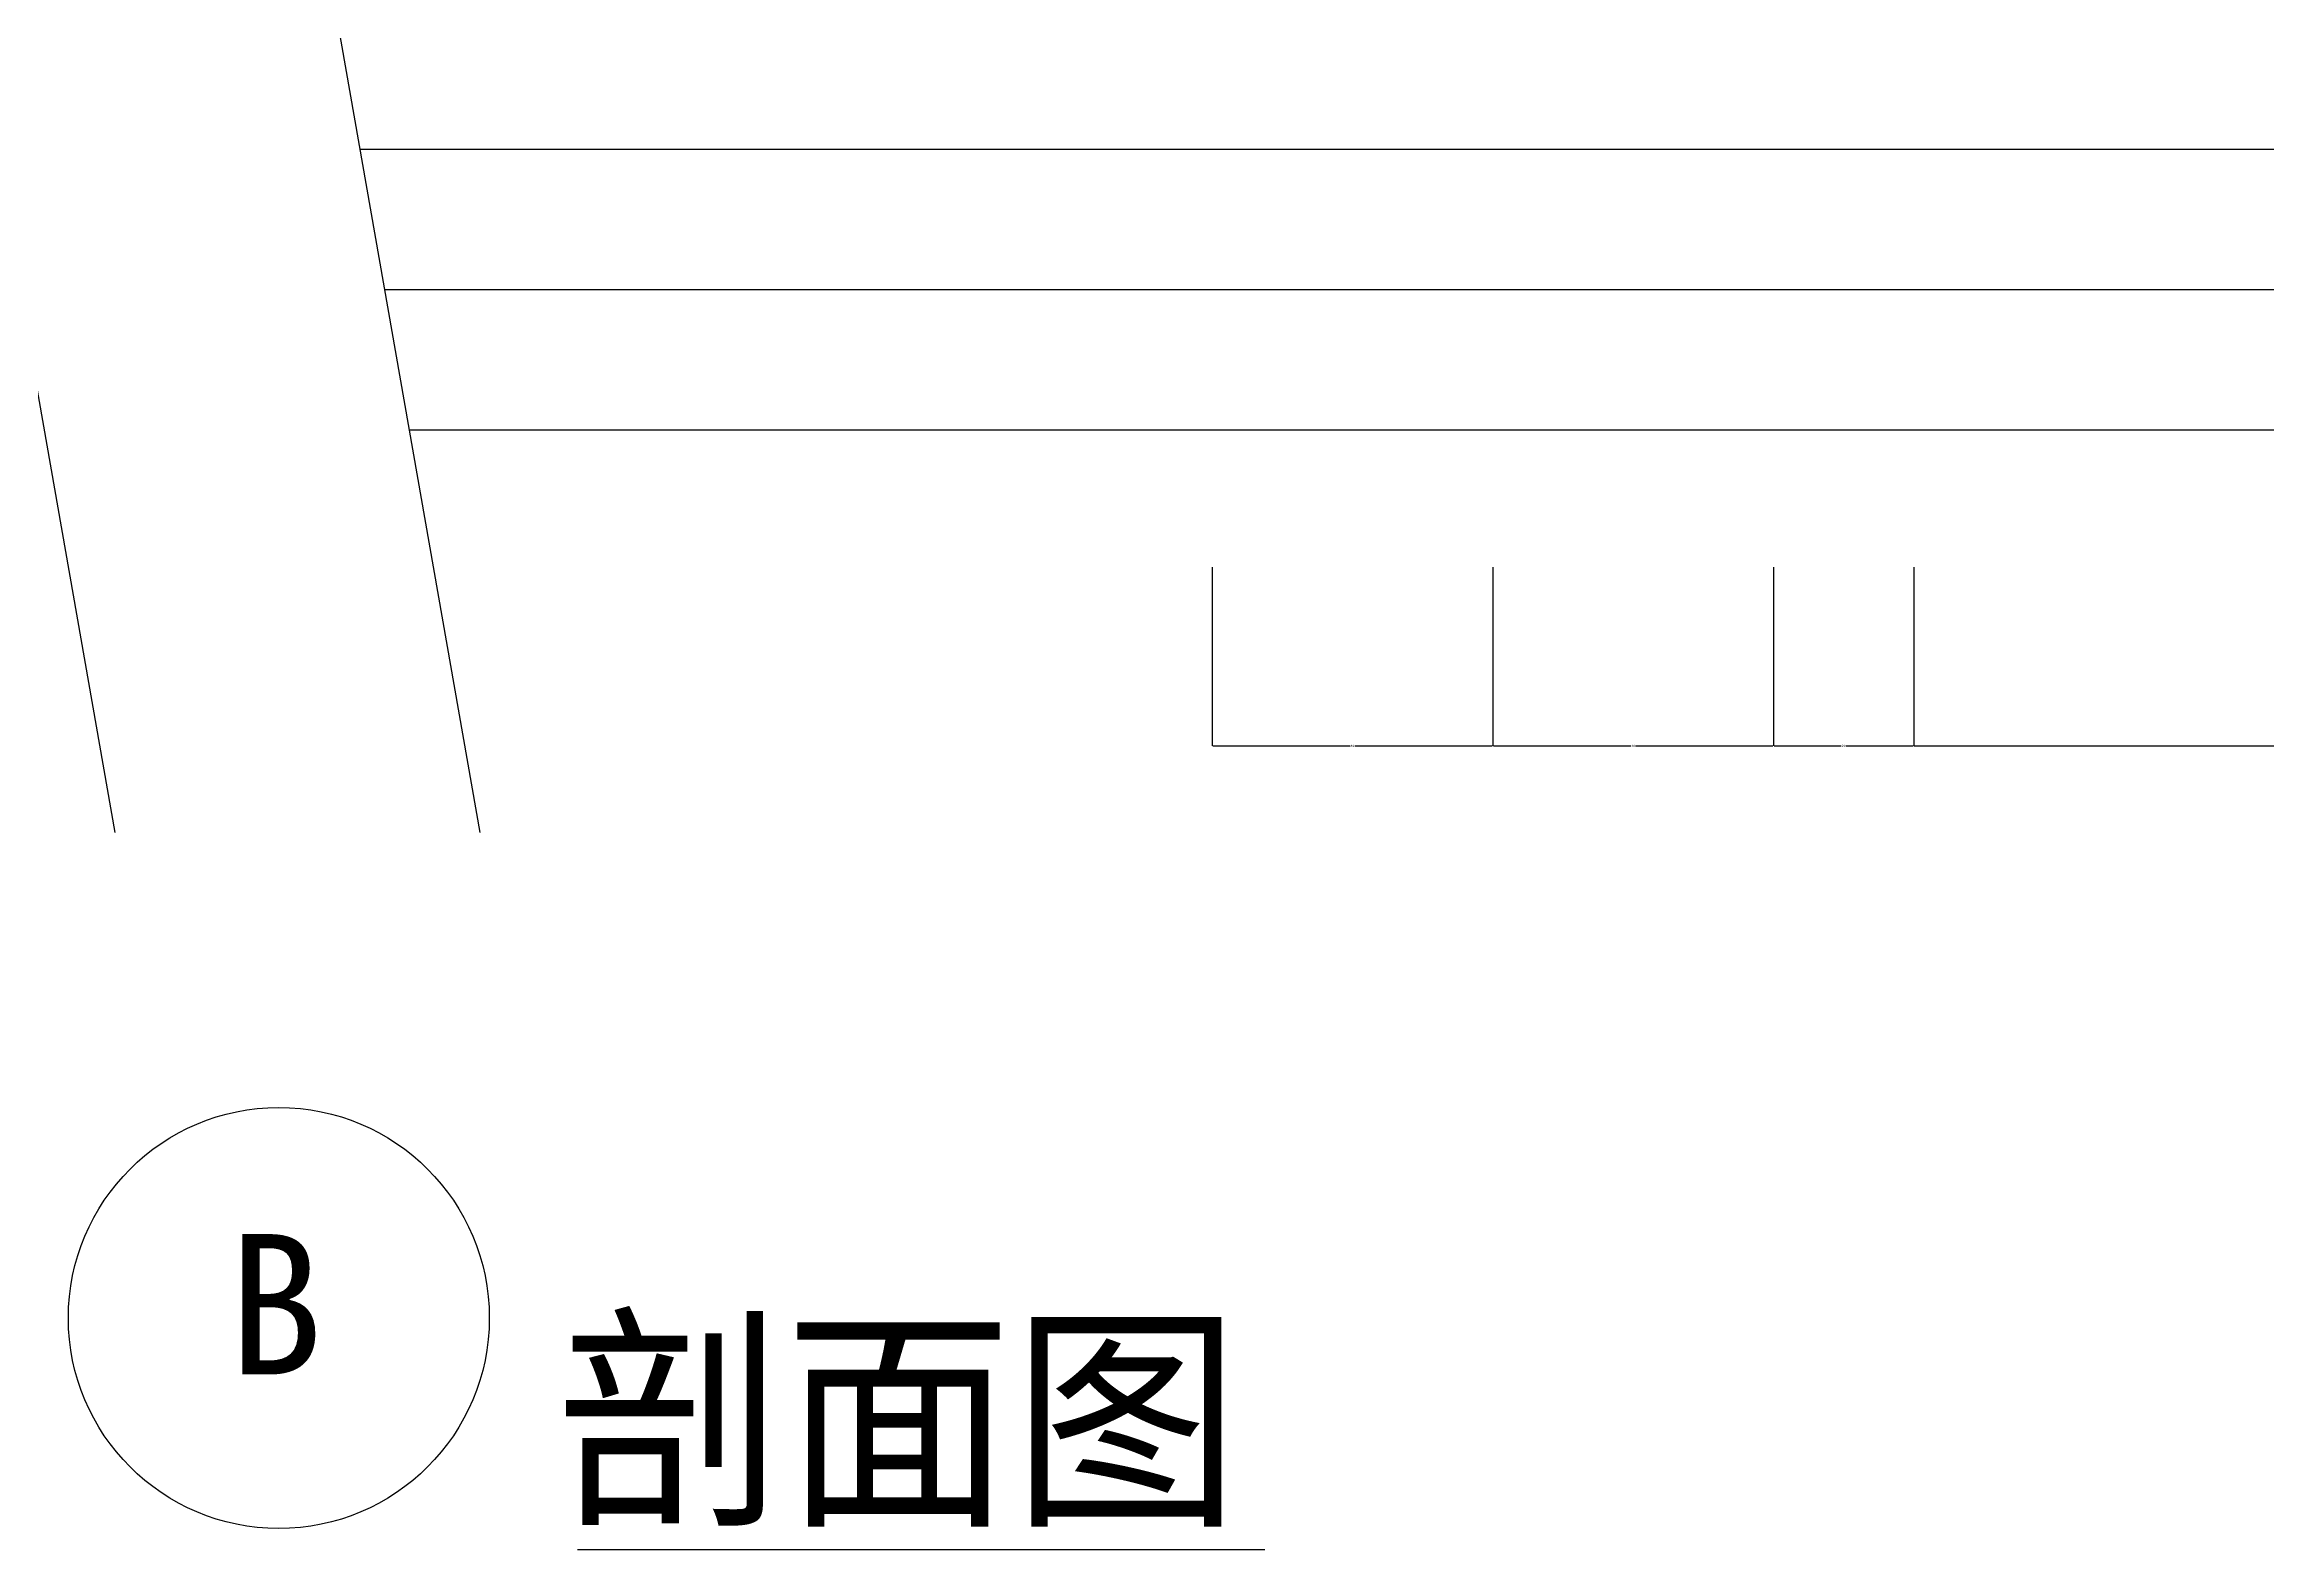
# Model space of a CAD drawing. Header units: metres. Extents: x 257 to 5327, y 365 to 7077.
# Drawn here: x 2331 to 3282, y 365 to 1009 of the extents above; entities that cross this region are included whole.
import ezdxf

# ---------------------------------------------------------------- set-up
doc = ezdxf.new("R2010")
doc.units = ezdxf.units.M
for name, color, linetype in [('4', 4, 'Continuous'), ('7', 7, 'Continuous'), ('DIM', 3, 'Continuous'), ('TEXT', 3, 'Continuous')]:
    doc.layers.add(name, color=color, linetype=linetype)
doc.dimstyles.get("Standard").update_dxf_attribs({"dimtxt": 2.5, "dimasz": 2.5, "dimexe": 1.25, "dimexo": 0.625, "dimtad": 1, "dimcen": 2.5, "dimazin": 3, "dimtfac": 1, "dimtmove": 0, "dimatfit": 3})

# ---------------------------------------------------------------- blocks, each defined once
blk = doc.blocks.new('*D27')
for p, q in [((2830.7, 785.11), (2830.7, 708.69)), ((2950.7, 785.11), (2950.7, 708.69)), ((2830.95, 708.69), (2889.7, 708.69)), ((2891.7, 708.69), (2950.45, 708.69))]:
    blk.add_line(p, q)
at = {"layer": 'Defpoints'}
for p in [(2830.7, 785.11), (2950.7, 785.11), (2830.7, 708.69)]:
    blk.add_point(p, dxfattribs=at)
at = {"layer": 'DIM', "insert": (2890.7, 708.69), "char_height": 1, "attachment_point": 5}
blk.add_mtext('40', dxfattribs=at)
blk = doc.blocks.new('*D34')
for p, q in [((3130.7, 785.11), (3130.7, 708.69)), ((3670.7, 785.11), (3670.7, 708.69)), ((3130.95, 708.69), (3399.2, 708.69)), ((3402.2, 708.69), (3670.45, 708.69))]:
    blk.add_line(p, q)
at = {"layer": 'Defpoints'}
for p in [(3130.7, 785.11), (3670.7, 785.11), (3130.7, 708.69)]:
    blk.add_point(p, dxfattribs=at)
at = {"layer": 'DIM', "insert": (3400.7, 708.69), "char_height": 1, "attachment_point": 5}
blk.add_mtext('180', dxfattribs=at)
blk = doc.blocks.new('*D35')
for p, q in [((3070.7, 785.11), (3070.7, 708.69)), ((3130.7, 785.11), (3130.7, 708.69)), ((3070.95, 708.69), (3099.7, 708.69)), ((3101.7, 708.69), (3130.45, 708.69))]:
    blk.add_line(p, q)
at = {"layer": 'Defpoints'}
for p in [(3070.7, 785.11), (3130.7, 785.11), (3070.7, 708.69)]:
    blk.add_point(p, dxfattribs=at)
at = {"layer": 'DIM', "insert": (3100.7, 708.69), "char_height": 1, "attachment_point": 5}
blk.add_mtext('20', dxfattribs=at)
blk = doc.blocks.new('*D36')
for p, q in [((2950.7, 785.11), (2950.7, 708.69)), ((3070.7, 785.11), (3070.7, 708.69)), ((2950.95, 708.69), (3009.7, 708.69)), ((3011.7, 708.69), (3070.45, 708.69))]:
    blk.add_line(p, q)
at = {"layer": 'Defpoints'}
for p in [(2950.7, 785.11), (3070.7, 785.11), (2950.7, 708.69)]:
    blk.add_point(p, dxfattribs=at)
at = {"layer": 'DIM', "insert": (3010.7, 708.69), "char_height": 1, "attachment_point": 5}
blk.add_mtext('40', dxfattribs=at)

msp = doc.modelspace()

# ---------------------------------------------------------------- linework, layer by layer
at = {"layer": '4'}
msp.add_line((3790.7, 843.69), (2487.31, 843.69), dxfattribs=at)
at = {"layer": '7'}
for p, q in [((3670.7, 963.69), (2466.2, 963.69)), ((3730.7, 903.69), (2476.75, 903.69))]:
    msp.add_line(p, q, dxfattribs=at)
at = {"layer": 'DIM'}
for p, q in [((2175.41, 1729.42), (2361.46, 671.68)), ((2331.51, 1729.42), (2517.56, 671.68))]:
    msp.add_line(p, q, dxfattribs=at)
at = {"layer": 'TEXT'}
msp.add_line((2559.36, 365.09), (2853.23, 365.09), dxfattribs=at)
msp.add_circle((2431.58, 464.09), 90, dxfattribs=at)

# ---------------------------------------------------------------- texts
for s, height, p in [('B', 60, (2409.63, 439.96)), ('剖面图', 75, (2550.16, 383.02))]:
    msp.add_text(s, height=height, dxfattribs=at).set_placement(p)

# ---------------------------------------------------------------- dimensions: what is measured, and where the dimension line sits
at = {"layer": 'DIM'}
for base, p1, p2, text, picture, middle in [((2830.7, 708.69), (2830.7, 785.11), (2950.7, 785.11), '40', '*D27', (2890.7, 708.69)), ((2950.7, 708.69), (2950.7, 785.11), (3070.7, 785.11), '40', '*D36', (3010.7, 708.69)), ((3070.7, 708.69), (3070.7, 785.11), (3130.7, 785.11), '20', '*D35', (3100.7, 708.69)), ((3130.7, 708.69), (3130.7, 785.11), (3670.7, 785.11), '180', '*D34', (3400.7, 708.69))]:
    dim = msp.add_linear_dim(base=base, p1=p1, p2=p2, text=text, dimstyle='Standard', dxfattribs=at)
    dim.commit()
    dim.dimension.update_dxf_attribs({"geometry": picture, "text_midpoint": middle})

doc.saveas('drawing.dxf')
